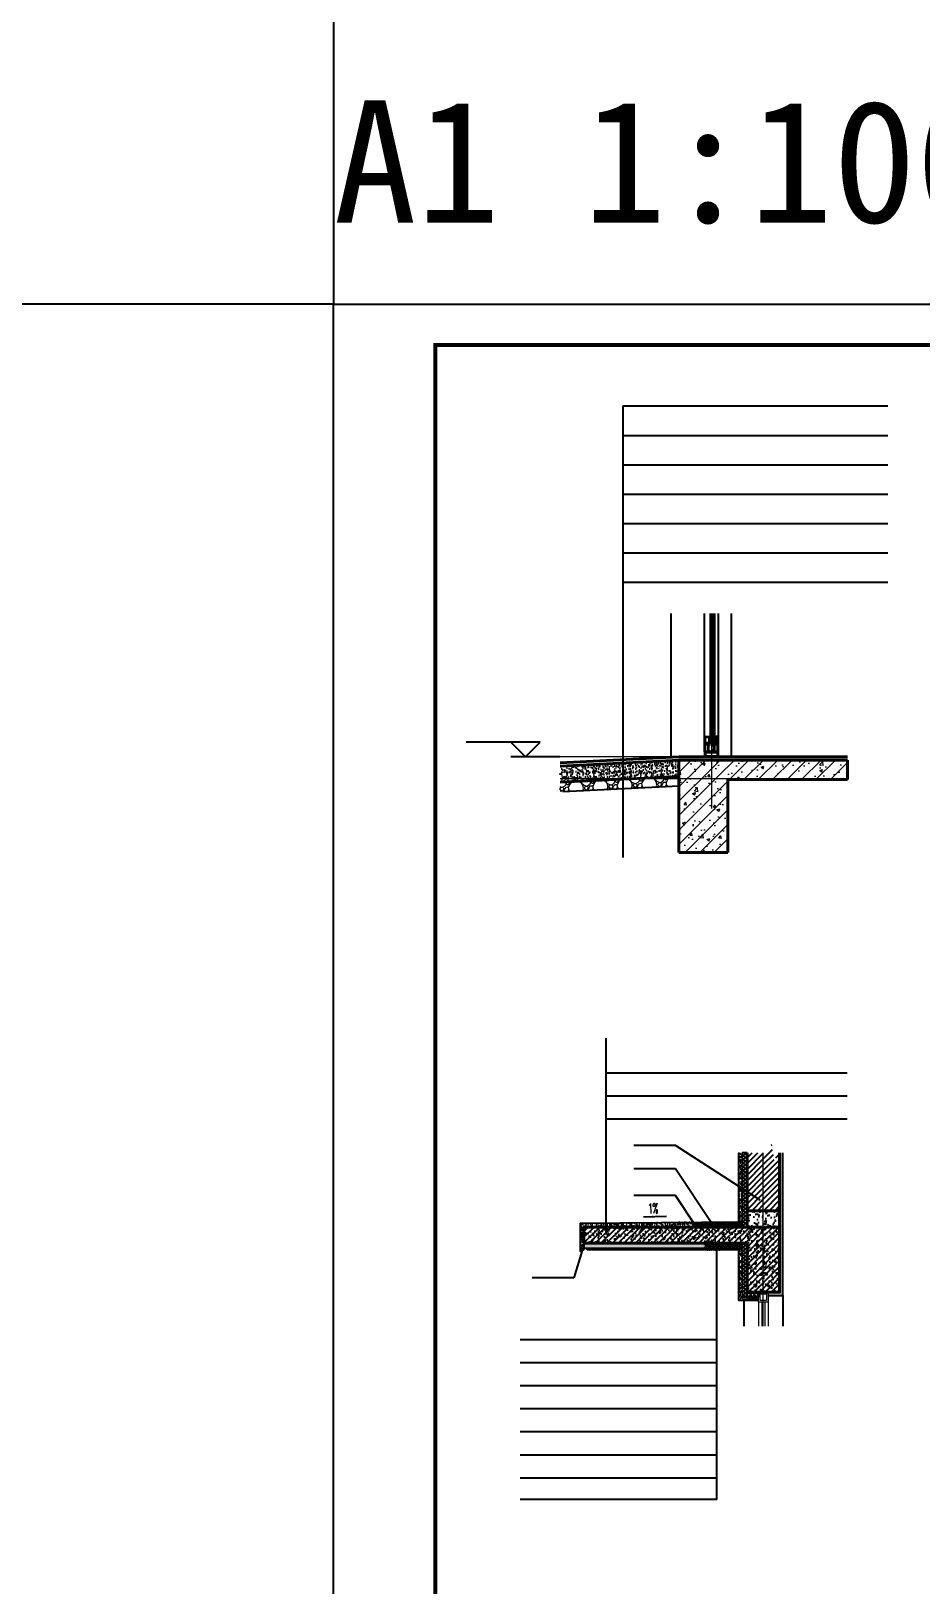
# Model space of a CAD drawing. Extents: x 27938 to 983267, y -209821 to 1628073.
# Drawn here: x 665661 to 671115, y 928779 to 938306 of the extents above; entities that cross this region are included whole.
import ezdxf

# ---------------------------------------------------------------- set-up
doc = ezdxf.new("R2010")
doc.units = 0
doc.header["$LTSCALE"] = 1000
doc.header["$MEASUREMENT"] = 0
doc.linetypes.add('DOTE', pattern=[2.42, 2, -0.2, 0.02, -0.2])
for name, color, linetype in [('3-保温', 17, 'Continuous'), ('3-面层', 5, 'Continuous'), ('5-平立面看线1', 45, 'Continuous'), ('DIM_ELEV', 3, 'Continuous'), ('DIM_LEAD', 3, 'Continuous'), ('DIM_SYMB', 3, 'Continuous'), ('PUB_HACTH', 252, 'Continuous'), ('PUB_TEXT', 4, 'Continuous'), ('图框', 140, 'Continuous')]:
    doc.layers.add(name, color=color, linetype=linetype)
for name, color, linetype, lineweight in [('DOTE', 19, 'DOTE', 9), ('PUB_HATCH', 8, 'Continuous', 9), ('WALL', 9, 'Continuous', 40), ('WINDOW', 144, 'Continuous', 15)]:
    doc.layers.add(name, color=color, linetype=linetype, lineweight=lineweight)
doc.layers.add('yichutu', color=7, linetype='Continuous', true_color=0xffffff, plot=False)
doc.styles.add('_TCH_DIM', font='SIMPLEX.shx', dxfattribs={"width": 0.7, "bigfont": 'GBCBIG.shx'})
doc.styles.add('_TCH_LABEL', font='')
doc.styles.get('_TCH_LABEL').set_extended_font_data('SimHei')
pattern_1 = [(45, (-1703635.04, 1142494.77), (-44.1941738, 44.1941738), []), (50, (-1703635.04, 1142494.77), (179.315046, -15.688034), [18.75, -206.25]), (355, (-1703635.04, 1142494.77), (-34.687833, 188.048033), [15, -165]), (100.4514, (-1703620.1, 1142493.47), (144.627345, 172.359886), [15.935047, -175.285528]), (46.1842, (-1703635.04, 1142544.77), (266.810262, -41.379754), [28.125, -309.375]), (96.6356, (-1703612.8, 1142541.32), (233.665676, 243.529468), [23.902572, -262.92825]), (351.1842, (-1703635.04, 1142544.77), (233.665486, 243.52965), [22.5, -247.5]), (21, (-1703610.04, 1142532.27), (149.226763, -100.654723), [18.75, -206.25]), (326, (-1703610.04, 1142532.27), (60.828833, 181.287511), [15, -165]), (71.4514, (-1703597.6, 1142523.88), (210.055657, 80.632624), [15.935047, -175.285528]), (37.5, (-1703635.04, 1142494.77), (3.0399638, 83.2234635), [0, -163, 0, -167.5, 0, -165.625]), (7.5, (-1703635.04, 1142494.77), (65.7673844, 98.602928), [0, -95.5, 0, -159.25, 0, -63.125]), (327.5, (-1703690.79, 1142494.77), (133.455609, -5.638718), [0, -62.5, 0, -195, 0, -258.75]), (317.5, (-1703715.79, 1142494.77), (145.7965423, 25.0262456), [0, -81.25, 0, -129.5, 0, -183.75])]
pattern_2 = [(45, (-1396667.275, 1254048.917), (-17.67766953, 17.67766953), []), (50, (-1396667.275, 1254048.92), (71.7260183, -6.2752135), [7.5, -82.5]), (355, (-1396667.275, 1254048.92), (-13.8751334, 75.2192134), [6, -66]), (100.4514, (-1396661.3, 1254048.394), (57.8509382, 68.9439542), [6.374019, -70.1142112]), (46.1842, (-1396667.275, 1254068.92), (106.724105, -16.5519014), [11.25, -123.75]), (96.6356, (-1396658.38, 1254067.54), (93.4662706, 97.411787), [9.561029, -105.1713]), (351.1842, (-1396667.27, 1254068.92), (93.4661945, 97.41186), [9, -99]), (21, (-1396657.275, 1254063.92), (59.6907052, -40.261889), [7.5, -82.5]), (326, (-1396657.275, 1254063.92), (24.3315332, 72.5150045), [6, -66]), (71.4514, (-1396652.3, 1254060.56), (84.0222629, 32.2530497), [6.374019, -70.1142112]), (37.5, (-1396667.275, 1254048.917), (1.21598553, 33.28938538), [0, -65.2, 0, -67, 0, -66.25]), (7.5, (-1396667.275, 1254048.917), (26.30695374, 39.4411712), [0, -38.2, 0, -63.7, 0, -25.25]), (327.5, (-1396689.575, 1254048.917), (53.38224362, -2.25548717), [0, -25, 0, -78, 0, -103.5]), (317.5, (-1396699.575, 1254048.917), (58.3186169, 10.0104982), [0, -32.5, 0, -51.8, 0, -73.5])]
pattern_3 = [(50, (-1396667.275, 1254048.92), (71.7260183, -6.2752135), [7.5, -82.5]), (355, (-1396667.275, 1254048.92), (-13.8751334, 75.2192134), [6, -66]), (100.4514, (-1396661.3, 1254048.394), (57.8509382, 68.9439542), [6.374019, -70.1142112]), (46.1842, (-1396667.275, 1254068.92), (106.724105, -16.5519014), [11.25, -123.75]), (96.6356, (-1396658.38, 1254067.54), (93.4662706, 97.411787), [9.561029, -105.1713]), (351.1842, (-1396667.27, 1254068.92), (93.4661945, 97.41186), [9, -99]), (21, (-1396657.275, 1254063.92), (59.6907052, -40.261889), [7.5, -82.5]), (326, (-1396657.275, 1254063.92), (24.3315332, 72.5150045), [6, -66]), (71.4514, (-1396652.3, 1254060.56), (84.0222629, 32.2530497), [6.374019, -70.1142112]), (37.5, (-1396667.275, 1254048.917), (1.21598553, 33.28938538), [0, -65.2, 0, -67, 0, -66.25]), (7.5, (-1396667.275, 1254048.917), (26.30695374, 39.4411712), [0, -38.2, 0, -63.7, 0, -25.25]), (327.5, (-1396689.575, 1254048.917), (53.38224362, -2.25548717), [0, -25, 0, -78, 0, -103.5]), (317.5, (-1396699.575, 1254048.917), (58.3186169, 10.0104982), [0, -32.5, 0, -51.8, 0, -73.5])]
pattern_4 = [(45, (-1396667.275, 1254066.869), (-17.6776766, 17.6776766), [])]
pattern_5 = [(45, (-1396667.275, 1254048.917), (-11.22532015, 11.22532015), []), (135, (-1396667.275, 1254048.917), (-11.22532015, -11.22532015), [])]
pattern_6 = [(0, (-1396667.275, 1254048.9174), (11.90625, 6.874075), [7.9375, -15.875]), (120, (-1396667.275, 1254048.9174), (-11.906248578, 6.874077464), [7.9375, -15.875]), (60, (-1396667.275, 1254048.9174), (1.422e-06, 13.748152464), [-15.875, 7.9375])]
pattern_7 = [(37.5, (-1396667.275, 1254048.917), (-0.62993358, 19.26823769), [0, -15.2, 0, -17, 0, -16.25]), (7.5, (-1396667.275, 1254048.917), (17.69776705, 28.22146065), [0, -8.2, 0, -13.7, 0, -5.25]), (327.5, (-1396679.575, 1254048.917), (31.14141862, 0.05659054), [0, -5, 0, -18, 0, -23.5]), (317.5, (-1396679.575, 1254048.917), (30.06126605, 8.77675565), [0, -2.5, 0, -11.8, 0, -13.5])]

# ---------------------------------------------------------------- blocks, each defined once
blk = doc.blocks.new('yct-841-594-84100-59399.9999999999-100-1000.0')
at = {"layer": 'yichutu', "color": 7, "true_color": 0xffffff}
blk.add_lwpolyline([(0, 0), (0, 59400), (84100, 59400), (84100, 0)], close=True, dxfattribs=at)
at = {"layer": 'yichutu', "color": 7, "true_color": 0xffffff, "style": '_TCH_LABEL'}
blk.add_text('A1 1:100', height=3000, dxfattribs=at).set_placement((0, 61400))
blk = doc.blocks.new('A$C2C013DB2')
at = {"layer": '图框'}
blk.add_lwpolyline([(0, 0), (21025, 0), (21025, -14850), (0, -14850)], close=True, dxfattribs=at)
blk.add_lwpolyline([(0, 0), (21025, 0), (21025, -14850), (0, -14850)], close=True, dxfattribs=at)
at = {"layer": '图框', "const_width": 25}
blk.add_lwpolyline([(20775, -14600), (20775, -250), (625, -250), (625, -14600)], close=True, dxfattribs=at)

msp = doc.modelspace()

# ---------------------------------------------------------------- hatches: boundary and pattern name
at = {"layer": '3-保温'}
h = msp.add_hatch(dxfattribs=at)
h.set_pattern_fill('ANSI37', color=256, scale=10)
h.set_pattern_definition(pattern_5)
h.paths.add_polyline_path([(670048.9, 931428.8), (670018.9, 931428.8), (670018.9, 930973.6), (670048.9, 930973.6)])
h = msp.add_hatch(dxfattribs=at)
h.set_pattern_fill('ANSI37', color=256, scale=10)
h.set_pattern_definition(pattern_5)
h.paths.add_polyline_path([(670048.9, 930873.6), (670018.9, 930873.6), (670018.9, 930543.6), (670118.9, 930543.6), (670118.9, 930573.6), (670048.9, 930573.6), (670048.9, 930573.6)])
at = {"layer": 'DIM_SYMB'}
msp.add_hatch(color=256, dxfattribs=at).paths.add_polyline_path([(669415.1, 931033), (669475.1, 931035.6), (669474.7, 931043.6)])
at = {"layer": 'PUB_HACTH', "ltscale": 0.8}
h = msp.add_hatch(dxfattribs=at)
h.set_pattern_fill('AR-CONC', color=256, scale=25, angle=2.86068)
h.set_pattern_definition([(52.8606782, (-1480065.465, 1158950.115), (45.6882796, -1.7067098), [4.7625, -52.3875]), (357.8606782, (-1480065.465, 1158950.115), (-11.1835175, 47.2649187), [3.81, -41.91]), (103.3116782, (-1480061.657, 1158949.973), (34.5049375, 45.558), [4.0475, -44.5225]), (49.0448782, (-1480066.1, 1158962.8), (68.2098655, -7.115264), [7.14375, -78.58125]), (99.4962782, (-1480060.414, 1158962.206), (56.1899994, 64.74137), [6.07125, -66.78375]), (354.0446782, (-1480066.1, 1158962.8), (56.1900976, 64.7412652), [5.715, -62.865]), (23.8606782, (-1480059.598, 1158959.945), (39.1324404, -23.6428395), [4.7625, -52.3875]), (328.8606782, (-1480059.6, 1158959.945), (13.1331625, 46.7607062), [3.81, -41.91]), (74.3120782, (-1480056.337, 1158957.975), (52.2654936, 23.1179638), [4.0475, -44.5225]), (40.36067825, (-1480065.465, 1158950.115), (-0.28379433, 21.15095364), [0, -41.402, 0, -42.545, 0, -42.06875]), (10.3606782, (-1480065.465, 1158950.115), (15.43415785, 25.84763433), [0, -24.257, 0, -40.4495, 0, -16.03375]), (330.36067825, (-1480079.607, 1158949.408), (33.92688386, 0.26134608), [0, -15.875, 0, -49.53, 0, -65.7225]), (320.3606782, (-1480085.95, 1158949.09), (36.6689041, 8.19689118), [0, -20.6375, 0, -32.893, 0, -46.6725])])
h.paths.add_polyline_path([(668903, 933800.1), (668903, 933700), (669637.2, 933736.7), (669632.2, 933836.6)])
h = msp.add_hatch(dxfattribs=at)
h.set_pattern_fill('普通砖', color=256, scale=10)
h.set_pattern_definition(pattern_4)
h.paths.add_polyline_path([(670248.9, 931428.8), (670237.1, 931428.8), (670218.4, 931376.3), (670199.9, 931481.3), (670180.8, 931428.8), (670148.9, 931428.8), (670148.9, 931073.6), (670248.9, 931073.6)])
h = msp.add_hatch(dxfattribs=at)
h.set_pattern_fill('粉刷', color=256, scale=5)
h.set_pattern_definition(pattern_7)
h.paths.add_polyline_path([(670018.9, 931428.8), (669998.9, 931428.8), (669998.9, 931006.1), (670018.9, 931006.3)])
h = msp.add_hatch(dxfattribs=at)
h.set_pattern_fill('普通砖', color=256, scale=10)
h.set_pattern_definition(pattern_4)
h.paths.add_polyline_path([(670148.9, 931428.8), (670048.9, 931428.8), (670048.9, 931073.6), (670148.9, 931073.6)])
h = msp.add_hatch(dxfattribs=at)
h.set_pattern_fill('粉刷', color=256, scale=5)
h.set_pattern_definition(pattern_7)
h.paths.add_polyline_path([(670268.9, 931428.8), (670248.9, 931428.8), (670248.9, 930873.6), (670248.9, 930573.6), (670178.9, 930573.6), (670178.9, 930553.6), (670268.9, 930553.6)])
h = msp.add_hatch(dxfattribs=at)
h.set_pattern_fill('粉刷', color=256, scale=5)
h.set_pattern_definition(pattern_7)
h.paths.add_polyline_path([(669727.7, 931003.4), (669028.9, 930996.4), (669028.9, 930823.6), (669048.9, 930833.6), (669048.9, 930843.6), (669068.9, 930843.6), (669790.8, 930833.6), (669790.8, 930843.6), (669048.9, 930843.6), (669048.9, 930873.6), (669048.9, 930973.6), (669727.7, 930973.6)])
h = msp.add_hatch(color=256, dxfattribs=at)
h.dxf.hatch_style = 1
h.paths.add_polyline_path([(669747.7, 931003.6), (669727.7, 931003.4), (669727.7, 930973.6), (669747.7, 930973.6)])
h = msp.add_hatch(dxfattribs=at)
h.set_pattern_fill('HONEY', color=256, scale=5)
h.set_pattern_definition(pattern_6)
h.paths.add_polyline_path([(669790.8, 931004), (669747.7, 931003.6), (669747.7, 930973.6), (669790.8, 930973.6)])
h = msp.add_hatch(dxfattribs=at)
h.set_pattern_fill('HONEY', color=256, scale=5)
h.set_pattern_definition(pattern_6)
h.paths.add_polyline_path([(670018.9, 931006.3), (669790.8, 931004), (669790.8, 930973.6), (670018.9, 930973.6)])
h = msp.add_hatch(dxfattribs=at)
h.set_pattern_fill('混凝土', color=256, scale=10)
h.set_pattern_definition(pattern_3)
h.paths.add_polyline_path([(670148.9, 931073.6), (670048.9, 931073.6), (670048.9, 930973.6), (670148.9, 930973.6)])
h = msp.add_hatch(dxfattribs=at)
h.set_pattern_fill('混凝土', color=256, scale=10)
h.set_pattern_definition(pattern_3)
h.paths.add_polyline_path([(670248.9, 931073.6), (670148.9, 931073.6), (670148.9, 930973.6), (670248.9, 930973.6)])
h = msp.add_hatch(dxfattribs=at)
h.set_pattern_fill('钢筋混凝土', color=256, scale=10)
h.set_pattern_definition(pattern_2)
h.paths.add_polyline_path([(670148.9, 930973.6), (670048.9, 930973.6), (669048.9, 930973.6), (669048.9, 930873.6), (670048.9, 930873.6), (670048.9, 930573.6), (670148.9, 930573.6)])
h = msp.add_hatch(dxfattribs=at)
h.set_pattern_fill('钢筋混凝土', color=256, scale=10)
h.set_pattern_definition(pattern_2)
h.paths.add_polyline_path([(670248.9, 930873.6), (670248.9, 930973.6), (670148.9, 930973.6), (670148.9, 930573.6), (670178.9, 930573.6), (670248.9, 930573.6)])
h = msp.add_hatch(dxfattribs=at)
h.set_pattern_fill('HONEY', color=256, scale=5)
h.set_pattern_definition(pattern_6)
h.paths.add_polyline_path([(669790.8, 930873.6), (669048.9, 930873.6), (669048.9, 930843.6), (669790.8, 930843.6)])
h = msp.add_hatch(dxfattribs=at)
h.set_pattern_fill('HONEY', color=256, scale=5)
h.set_pattern_definition(pattern_6)
h.paths.add_polyline_path([(670018.9, 930873.6), (669790.8, 930873.6), (669790.8, 930843.6), (670018.9, 930843.6)])
h = msp.add_hatch(dxfattribs=at)
h.set_pattern_fill('粉刷', color=256, scale=5)
h.set_pattern_definition(pattern_7)
h.paths.add_polyline_path([(670018.9, 930843.6), (669790.8, 930843.6), (669790.8, 930833.6), (669998.9, 930833.6), (669998.9, 930523.6), (670118.9, 930523.6), (670118.9, 930543.6), (670018.9, 930543.6)])
at = {"layer": 'PUB_HATCH'}
h = msp.add_hatch(dxfattribs=at)
h.set_pattern_fill('钢筋混凝土', color=256, scale=25, style=0)
h.set_pattern_definition(pattern_1)
h.paths.add_polyline_path([(670663.9, 933716.7), (670663.9, 933836.7), (669631.4, 933836.7), (669931.4, 933716.7)])
h = msp.add_hatch(dxfattribs=at)
h.set_pattern_fill('钢筋混凝土', color=256, scale=25, style=0)
h.set_pattern_definition(pattern_1)
h.paths.add_polyline_path([(669931.4, 933716.7), (669631.4, 933836.7), (669631.4, 933269.7), (669931.4, 933269.7)])
at = {"layer": 'PUB_HATCH', "linetype": 'ByBlock'}
h = msp.add_hatch(dxfattribs=at)
h.set_pattern_fill('卵石砌体', color=256, scale=20, angle=2.86068, style=0)
h.set_pattern_definition([(2.860678, (-1479960.6, 1158955.36), (-7.486127, 149.813077), [7.5, -22.5, 7.5, -112.5]), (2.860678, (-1479923.89, 1158972.21), (-7.486127, 149.813077), [7.5, -142.5]), (2.860678, (-1479999.55, 1158983.45), (-7.486127, 149.813077), [15, -135]), (2.860678, (-1480037.37, 1158989.07), (-7.486127, 149.813077), [22.5, -127.5]), (2.860678, (-1479962.84, 1159000.3), (-7.486127, 149.813077), [15, -15, 22.5, -97.5]), (2.860678, (-1479971.45, 1159022.4), (-7.486127, 149.813077), [22.5, -127.5]), (2.860678, (-1480009.28, 1159028.02), (-7.486127, 149.813077), [22.5, -52.5, 22.5, -52.5]), (2.860678, (-1480040.37, 1159048.99), (-7.486127, 149.813077), [22.5, -7.5, 7.5, -112.5]), (2.860678, (-1479943.74, 1159068.84), (-7.486127, 149.813077), [7.5, -142.5]), (2.860678, (-1479974.45, 1159082.32), (-7.486127, 149.813077), [15, -135]), (92.860678, (-1480072.2, 1159084.95), (-149.813077, -7.486127), [15, -135]), (92.860678, (-1480051.98, 1158980.83), (-149.813077, -7.486127), [7.5, -15, 22.5, -105]), (92.860678, (-1480015.28, 1158997.68), (-149.813077, -7.486127), [30, -7.5, 7.5, -105]), (92.860678, (-1479994.68, 1159036.26), (-149.813077, -7.486127), [22.5, -127.5]), (92.860678, (-1479983.82, 1158969.21), (-149.813077, -7.486127), [15, -135]), (92.860678, (-1479982.31, 1159089.44), (-149.813077, -7.486127), [15, -135]), (92.860678, (-1479970.33, 1158999.92), (-149.813077, -7.486127), [15, -75, 7.5, -52.5]), (92.860678, (-1479951.6, 1159075.95), (-149.813077, -7.486127), [7.5, -7.5, 7.5, -127.5]), (92.860678, (-1479940.74, 1159008.91), (-149.813077, -7.486127), [15, -22.5, 15, -97.5]), (92.860678, (-1479931.38, 1158971.83), (-149.813077, -7.486127), [15, -135]), (47.860678, (-1480058.72, 1158965.47), (-7.486127, 149.8130763), [21.21315, -42.426404, 31.8198, -116.672678]), (47.860678, (-1480066.21, 1158965.1), (-7.486127, 149.8130763), [21.213203, -190.91883]), (47.860678, (-1479984.56, 1158984.2), (-7.486127, 149.8130763), [21.213203, -190.91883]), (47.860678, (-1480003.29, 1159058.35), (-7.486127, 149.8130763), [21.213203, -190.91883]), (47.860678, (-1479932.13, 1158986.82), (-7.486127, 149.8130763), [21.213203, -190.91883]), (47.860678, (-1480060.22, 1158995.43), (-7.486127, 149.8130763), [10.606602, -201.52542]), (47.860678, (-1480047.48, 1159041.13), (-7.486127, 149.8130763), [10.606602, -201.52542]), (47.860678, (-1480029.88, 1158989.44), (-7.486127, 149.8130763), [10.606602, -201.52542]), (47.860678, (-1480017.52, 1159042.62), (-7.486127, 149.8130763), [10.606602, -201.52542]), (47.860678, (-1479971.08, 1159014.91), (-7.486127, 149.8130763), [10.606602, -201.52542]), (47.860678, (-1479975.2, 1159097.3), (-7.486127, 149.8130763), [10.606602, -201.52542]), (47.860678, (-1479959.47, 1159083.07), (-7.486127, 149.8130763), [10.606602, -201.52542]), (47.860678, (-1479947.86, 1159001.05), (-7.486127, 149.8130763), [10.606602, -201.52542]), (47.860678, (-1479938.5, 1158963.97), (-7.486127, 149.8130763), [10.606602, -201.52542]), (47.860678, (-1479941.49, 1159023.89), (-7.486127, 149.8130763), [10.606602, -201.52542]), (47.860678, (-1479945.24, 1159098.8), (-7.486127, 149.8130763), [10.606602, -201.52542]), (47.860678, (-1479936.25, 1159069.21), (-7.486127, 149.8130763), [10.606602, -201.52542]), (137.860678, (-1479966.96, 1159082.7), (-149.8130763, -7.486127), [10.606602, -201.52542]), (137.860678, (-1479952.73, 1159098.43), (-149.8130763, -7.486127), [10.606602, -201.52542]), (137.860678, (-1479943.74, 1159068.84), (-149.8130763, -7.486127), [10.606602, -201.52542]), (137.860678, (-1479922.76, 1159099.92), (-149.8130763, -7.486127), [10.606602, -201.52542]), (137.860678, (-1479995.05, 1159043.75), (-149.8130763, -7.486127), [10.606602, -201.52542]), (137.860678, (-1480009.28, 1159028.02), (-149.8130763, -7.486127), [10.606602, -201.52542]), (137.860678, (-1480052.35, 1158988.32), (-149.8130763, -7.486127), [10.606602, -201.52542]), (137.860678, (-1480037.37, 1158989.07), (-149.8130763, -7.486127), [10.606602, -201.52542]), (137.860678, (-1480025.01, 1159042.25), (-149.8130763, -7.486127), [10.606602, -201.52542]), (137.860678, (-1480053.85, 1159018.28), (-149.8130763, -7.486127), [10.606602, -201.52542]), (137.860678, (-1479962.84, 1159000.3), (-149.8130763, -7.486127), [10.606602, -201.52542]), (137.860678, (-1479941.12, 1159016.4), (-149.8130763, -7.486127), [10.606602, -201.52542]), (137.860678, (-1479932.13, 1158986.82), (-149.8130763, -7.486127), [10.606602, -201.52542]), (137.860678, (-1479932.88, 1159001.8), (-149.8130763, -7.486127), [10.606602, -201.52542]), (137.860678, (-1479923.89, 1158972.21), (-149.8130763, -7.486127), [10.606602, -201.52542]), (137.860678, (-1480048.23, 1159056.11), (-149.8130763, -7.486127), [21.213203, -190.91883]), (137.860678, (-1479971.08, 1159014.91), (-149.8130763, -7.486127), [21.213203, -190.91883]), (137.860678, (-1479975.95, 1158962.1), (-149.8130763, -7.486127), [53.033008, -159.099024]), (29.4257294, (-1480069.21, 1159025.02), (149.8130758, 7.4861281), [16.77, -318.64018]), (29.4257294, (-1480044.49, 1158981.2), (149.8130758, 7.4861281), [16.77, -318.64018]), (29.4257294, (-1480017.896, 1159050.114), (149.8130758, 7.4861281), [16.77, -318.64018]), (29.4257294, (-1479953.105, 1158955.73), (149.8130758, 7.4861281), [16.77, -318.64018]), (29.4257294, (-1479977.45, 1158992.06), (149.8130758, 7.4861281), [16.77, -318.64018]), (29.4257294, (-1479963.964, 1159022.77), (149.8130758, 7.4861281), [16.77, -318.64018]), (29.4257294, (-1479989.056, 1159074.08), (149.8130758, 7.4861281), [16.77, -318.64018]), (29.4257294, (-1479936.25, 1159069.21), (149.8130758, 7.4861281), [16.77, -318.64018]), (66.295627, (-1480054.226, 1159025.77), (-7.4861268, 149.8130764), [16.77, -318.64018]), (66.295627, (-1480054.6, 1159033.26), (-7.4861268, 149.8130764), [16.77, -318.64018]), (66.295627, (-1479995.8, 1159058.73), (-7.4861268, 149.8130764), [33.54, -301.87018]), (66.295627, (-1479942.99, 1159053.86), (-7.4861268, 149.8130764), [16.77, -318.64018]), (66.295627, (-1479949.36, 1159031.01), (-7.4861268, 149.8130764), [16.77, -318.64018]), (66.295627, (-1480022.767, 1158997.305), (-7.4861268, 149.8130764), [16.77, -318.64018]), (66.295627, (-1479951.98, 1159083.445), (-7.4861268, 149.8130764), [16.77, -318.64018]), (66.295627, (-1479929.13, 1159077.08), (-7.4861268, 149.8130764), [16.77, -318.64018]), (119.4257294, (-1480063.96, 1159070.34), (-7.4861281, 149.8130758), [16.77, -318.64018]), (119.4257294, (-1479975.58, 1158954.607), (-7.4861281, 149.8130758), [16.77, -318.64018]), (119.4257294, (-1480047.86, 1159048.616), (-7.4861281, 149.8130758), [16.77, -318.64018]), (119.4257294, (-1479934.75, 1159039.25), (-7.4861281, 149.8130758), [16.77, -318.64018]), (119.4257294, (-1479986.81, 1159029.14), (-7.4861281, 149.8130758), [16.77, -318.64018]), (119.4257294, (-1479943.364, 1159061.35), (-7.4861281, 149.8130758), [16.77, -318.64018]), (119.4257294, (-1480016.77, 1159027.64), (-7.4861281, 149.8130758), [16.77, -318.64018]), (119.4257294, (-1480045.24, 1158996.18), (-7.4861281, 149.8130758), [16.77, -318.64018]), (156.295627, (-1480056.1, 1159063.223), (-149.8130764, -7.4861268), [16.77, -318.64018]), (156.295627, (-1479999.546, 1158983.446), (-149.8130764, -7.4861268), [16.77, -318.64018]), (156.295627, (-1480032.88, 1159049.365), (-149.8130764, -7.4861268), [16.77, -318.64018]), (156.295627, (-1479939.995, 1158993.93), (-149.8130764, -7.4861268), [16.77, -318.64018]), (156.295627, (-1479960.595, 1158955.355), (-149.8130764, -7.4861268), [16.77, -318.64018]), (156.295627, (-1479951.6, 1159075.954), (-149.8130764, -7.4861268), [16.77, -318.64018]), (156.295627, (-1479971.455, 1159022.4), (-149.8130764, -7.4861268), [16.77, -318.64018]), (156.295627, (-1480056.1, 1159063.223), (-149.8130764, -7.4861268), [16.77, -318.64018]), (156.295627, (-1479919.395, 1159032.51), (-149.8130764, -7.4861268), [16.77, -318.64018]), (246.295627, (-1480058.72, 1158965.47), (7.4861268, -149.8130764), [16.77, -318.64018])])
h.paths.add_polyline_path([(668903, 933646.9), (668919.8, 933640.8), (669640.2, 933676.8), (669637.2, 933736.7), (668903, 933700)])

# ---------------------------------------------------------------- linework, layer by layer
for p, q in [((669788.9, 933886.7), (669788.9, 934735.2)), ((669873.9, 933981.7), (669873.9, 934735.2)), ((669788.9, 933931.7), (669788.9, 933981.7)), ((669788.9, 933981.7), (669819, 933981.7)), ((669788.9, 933886.7), (669788.9, 933936.7)), ((669788.9, 933936.7), (669793.9, 933936.7)), ((669793.9, 933936.7), (669788.9, 933936.7)), ((669793.9, 933941.7), (669793.9, 933976.7)), ((669793.9, 933976.7), (669814, 933976.7)), ((669814, 933941.7), (669793.9, 933941.7)), ((669793.9, 933936.7), (669798.9, 933936.7)), ((669868, 933936.7), (669793.9, 933936.7)), ((669798.9, 933941.7), (669814, 933941.7)), ((669814, 933976.7), (669814, 933941.7)), ((669819, 933981.7), (669819, 933941.7)), ((669819, 933941.7), (669857.8, 933941.7)), ((669857.8, 933941.7), (669819, 933941.7)), ((669819, 933936.7), (669819, 933934.7)), ((669825.4, 933941.7), (669851.4, 933956.9)), ((669825.4, 933956.9), (669851.4, 933941.7)), ((669825.4, 933956.9), (669825.4, 933941.7)), ((669825.4, 933956.9), (669851.4, 933956.9)), ((669838, 933936.7), (669868.9, 933936.7)), ((669838, 933934.7), (669838, 933936.7)), ((669851.4, 933956.9), (669851.4, 933941.7)), ((669857.8, 933941.7), (669857.8, 933981.7)), ((669862.9, 933981.7), (669857.8, 933981.7)), ((669862.9, 933981.7), (669862.9, 933936.7)), ((669873.9, 933981.7), (669863.9, 933981.7)), ((669863.9, 933976.7), (669863.9, 933981.7)), ((669868.9, 933976.7), (669863.9, 933976.7)), ((669868.9, 933936.7), (669868.9, 933976.7)), ((669873.9, 933931.7), (669873.9, 933981.7)), ((669873.9, 933886.7), (669873.9, 933936.7)), ((669788.9, 933921), (669788.9, 933902.1)), ((669873.9, 933886.7), (669788.9, 933886.7)), ((669873.9, 933886.7), (669788.9, 933886.7)), ((669788.9, 933886.7), (669788.9, 933856.7)), ((669788.9, 933856.7), (669873.9, 933856.7)), ((669793.9, 933891.7), (669793.9, 933931.7)), ((669793.9, 933931.7), (669808.9, 933931.7)), ((669808.9, 933931.7), (669793.9, 933931.7)), ((669808.9, 933931.7), (669793.9, 933931.7)), ((669793.9, 933891.7), (669808.9, 933891.7)), ((669868.9, 933881.7), (669793.9, 933881.7)), ((669793.9, 933881.7), (669793.9, 933861.7)), ((669793.9, 933861.7), (669868.9, 933861.7)), ((669808.9, 933931.7), (669808.9, 933891.7)), ((669813.9, 933934.7), (669813.9, 933928.7)), ((669813.9, 933934.7), (669819, 933934.7)), ((669813.9, 933928.7), (669819, 933928.7)), ((669813.9, 933926.7), (669819, 933926.7)), ((669813.9, 933926.7), (669813.9, 933896.7)), ((669819, 933896.7), (669813.9, 933896.7)), ((669819, 933894.7), (669813.9, 933894.7)), ((669813.9, 933894.7), (669813.9, 933888.7)), ((669819, 933888.7), (669813.9, 933888.7)), ((669819, 933928.7), (669819, 933926.7)), ((669819, 933896.7), (669819, 933894.7)), ((669819, 933888.7), (669819, 933886.7)), ((669838, 933934.7), (669843.9, 933934.7)), ((669838, 933926.7), (669838, 933928.7)), ((669838, 933928.7), (669843.9, 933928.7)), ((669838, 933926.7), (669843.9, 933926.7)), ((669843.9, 933896.7), (669838, 933896.7)), ((669838, 933894.7), (669838, 933896.7)), ((669843.9, 933894.7), (669838, 933894.7)), ((669843.9, 933888.7), (669838, 933888.7)), ((669838, 933886.7), (669838, 933888.7)), ((669843.9, 933934.7), (669843.9, 933928.7)), ((669843.9, 933934.7), (669843.9, 933928.7)), ((669843.9, 933926.7), (669843.9, 933896.7)), ((669843.9, 933926.7), (669843.9, 933896.7)), ((669843.9, 933894.7), (669843.9, 933888.7)), ((669843.9, 933894.7), (669843.9, 933888.7)), ((669848.9, 933931.7), (669848.9, 933891.7)), ((669848.9, 933931.7), (669848.9, 933891.7)), ((669848.9, 933931.7), (669868.9, 933931.7)), ((669868.9, 933931.7), (669848.9, 933931.7)), ((669848.9, 933891.7), (669868.9, 933891.7)), ((669868.9, 933891.7), (669868.9, 933931.7)), ((669868.9, 933861.7), (669868.9, 933881.7)), ((669873.9, 933856.7), (669873.9, 933886.7))]:
    msp.add_line(p, q)
at = {"color": 4}
for p, q in [((669825.4, 933956.9), (669825.4, 934735.2)), ((669833.4, 933956.9), (669833.4, 934735.2)), ((669843.4, 933956.9), (669843.4, 934735.2)), ((669851.4, 933956.9), (669851.4, 934735.2))]:
    msp.add_line(p, q, dxfattribs=at)
for centre, start, end in [((669820.1, 933987.2), 258.69778, 339.24089), ((669820.1, 933975.5), 258.69778, 339.24089), ((669856.7, 933987.2), 200.75911, 281.30222), ((669856.7, 933975.5), 200.75911, 281.30222)]:
    msp.add_arc(centre, 5.68, start, end)
at = {"layer": '3-面层', "ltscale": 0.8}
for p, q in [((669998.9, 931006.1), (669998.9, 931428.8)), ((670048.9, 931428.8), (670018.9, 931428.8)), ((670018.9, 931428.8), (670018.9, 930973.6)), ((670048.9, 930973.6), (670048.9, 931428.8)), ((669727.7, 931003.6), (669727.7, 930973.6)), ((669747.7, 931003.6), (669747.7, 930973.6)), ((669048.9, 930973.6), (669048.9, 930843.6)), ((669048.9, 930873.6), (669048.9, 930973.6)), ((669048.9, 930973.6), (670048.9, 930973.6)), ((669048.9, 930873.6), (669048.9, 930843.6)), ((670048.9, 930873.6), (669048.9, 930873.6)), ((669048.9, 930843.6), (670018.9, 930843.6)), ((670018.9, 930873.6), (670018.9, 930543.6)), ((670048.9, 930573.6), (670048.9, 930873.6)), ((670018.9, 930543.6), (670118.9, 930543.6)), ((670118.9, 930573.6), (670048.9, 930573.6)), ((670118.9, 930543.6), (670118.9, 930573.6))]:
    msp.add_line(p, q, dxfattribs=at)
at = {"layer": '3-面层'}
for points in [[(669581.4, 934735.2), (669581.4, 933856.7)], [(669951.4, 934735.2), (669951.4, 933856.7)]]:
    msp.add_lwpolyline(points, dxfattribs=at)
at = {"layer": '3-面层', "ltscale": 0.8}
for points in [[(670178.9, 930553.6), (670268.9, 930553.6), (670268.9, 931428.8)], [(669048.9, 930833.6), (669028.9, 930823.6), (669028.9, 930996.4), (670018.9, 931006.3)], [(669048.9, 930833.6), (669048.9, 930843.6), (669068.9, 930843.6), (669068.9, 930833.6)], [(670118.9, 930523.6), (669998.9, 930523.6), (669998.9, 930833.6), (669068.9, 930833.6)]]:
    msp.add_lwpolyline(points, dxfattribs=at)
at = {"layer": '5-平立面看线1', "ltscale": 0.8}
for points in [[(670028.9, 930523.6), (670028.9, 930365.4)], [(670268.9, 930553.6), (670268.9, 930365.4)]]:
    msp.add_lwpolyline(points, dxfattribs=at)
at = {"layer": 'DIM_ELEV'}
for p, q in [((668781.9, 933946.7), (668327.5, 933946.7)), ((668691.9, 933856.7), (668601.9, 933946.7)), ((668691.9, 933856.7), (668781.9, 933946.7)), ((668901.9, 933856.7), (668601.9, 933856.7))]:
    msp.add_line(p, q, dxfattribs=at)
at = {"layer": 'DIM_LEAD'}
for p, q in [((669288, 936007.4), (670911.8, 936007.4)), ((669288, 936007.4), (669288, 933239.8)), ((669288, 935827.4), (670911.8, 935827.4)), ((669288, 935647.4), (670911.8, 935647.4)), ((669288, 935467.4), (670911.8, 935467.4)), ((669288, 935287.4), (670911.8, 935287.4)), ((669288, 935107.4), (670911.8, 935107.4)), ((669288, 934927.4), (670911.8, 934927.4)), ((669185.7, 930926.9), (669185.7, 932130.9)), ((669185.7, 931919), (670661.8, 931919)), ((669185.7, 931777.6), (670661.8, 931777.6)), ((669185.7, 931636.2), (670661.8, 931636.2)), ((669609.7, 931473.9), (669355.5, 931473.9)), ((670128.7, 931137.9), (669609.7, 931473.9)), ((669609.7, 931330.9), (669355.5, 931330.9)), ((669834, 930994.9), (669609.7, 931330.9)), ((669609.7, 931166.9), (669355.5, 931166.9)), ((669738.7, 930973.6), (669609.7, 931166.9)), ((669038.9, 930828.6), (668986.7, 930661.9)), ((669863.8, 929302.9), (669863.8, 930875.9)), ((668986.7, 930661.9), (668732.5, 930661.9)), ((669863.8, 930282.3), (668659.7, 930282.3)), ((669863.8, 930140.9), (668659.7, 930140.9)), ((669863.8, 929999.5), (668659.7, 929999.5)), ((669863.8, 929858.1), (668659.7, 929858.1)), ((669863.8, 929716.7), (668659.7, 929716.7)), ((669863.8, 929575.3), (668659.7, 929575.3)), ((669863.8, 929433.9), (668659.7, 929433.9)), ((669863.8, 929302.9), (668659.7, 929302.9))]:
    msp.add_line(p, q, dxfattribs=at)
at = {"layer": 'DIM_SYMB'}
msp.add_lwpolyline([(669555.4, 931039), (669415.1, 931033)], dxfattribs=at)
at = {"layer": 'DOTE', "color": 4}
msp.add_line((669831.4, 934735.2), (669831.4, 933539.7), dxfattribs=at)
at = {"layer": 'DOTE'}
for p, q in [((670663.9, 933856.7), (668901.9, 933856.7)), ((670665, 933721.6), (668903, 933721.6)), ((670148.9, 930365.4), (670148.9, 931428.8))]:
    msp.add_line(p, q, dxfattribs=at)
at = {"layer": 'PUB_HACTH', "ltscale": 0.8}
msp.add_lwpolyline([(669632.5, 933676.4), (668919.8, 933640.8)], dxfattribs=at)
at = {"layer": 'PUB_HACTH', "ltscale": 0.8, "const_width": 5}
msp.add_lwpolyline([(670048.9, 931273.6), (670048.9, 930973.6), (669048.9, 930973.6), (669048.9, 930873.6), (669348.9, 930873.6)], dxfattribs=at)
at = {"layer": 'WALL', "ltscale": 0.8}
for q in [(668903, 933820.1), (670663.9, 933856.7)]:
    msp.add_line((669633.3, 933856.7), q, dxfattribs=at)
at = {"layer": 'WALL', "color": 2}
for p, q in [((670663.9, 933836.7), (669631.4, 933836.7)), ((669631.4, 933836.7), (669631.4, 933269.7)), ((670663.9, 933716.7), (669931.4, 933716.7)), ((669931.4, 933716.7), (669931.4, 933269.7)), ((670048.9, 931073.6), (670248.9, 931073.6)), ((670048.9, 930973.6), (670248.9, 930973.6))]:
    msp.add_line(p, q, dxfattribs=at)
at = {"layer": 'WALL'}
for p, q in [((670663.9, 933716.7), (670663.9, 933836.7)), ((669931.4, 933269.7), (669631.4, 933269.7))]:
    msp.add_line(p, q, dxfattribs=at)
at = {"layer": 'WALL', "color": 2, "ltscale": 0.8}
for points in [[(669632.2, 933836.6), (668903, 933800.1)], [(668903, 933700), (669632.5, 933736.5)]]:
    msp.add_lwpolyline(points, dxfattribs=at)
at = {"layer": 'WALL', "color": 2}
for points in [[(670048.9, 930873.6), (669048.9, 930873.6), (669048.9, 930973.6), (670048.9, 930973.6), (670048.9, 931428.8)], [(670248.9, 931428.8), (670248.9, 930873.6)], [(670248.9, 930873.6), (670248.9, 930573.6), (670048.9, 930573.6), (670048.9, 930873.6)]]:
    msp.add_lwpolyline(points, dxfattribs=at)
at = {"layer": 'WINDOW'}
for p, q in [((670118.9, 930513.6), (670118.9, 930365.4)), ((670138.9, 930513.6), (670138.9, 930365.4)), ((670158.9, 930513.6), (670158.9, 930365.4)), ((670178.9, 930513.6), (670178.9, 930365.4))]:
    msp.add_line(p, q, dxfattribs=at)
for points in [[(670118.9, 930573.6), (670178.9, 930573.6), (670178.9, 930513.6), (670118.9, 930513.6)], [(670118.9, 930573.6), (670178.9, 930573.6), (670178.9, 930513.6), (670118.9, 930513.6)], [(670128.9, 930563.6), (670168.9, 930563.6), (670168.9, 930523.6), (670128.9, 930523.6)], [(670128.9, 930563.6), (670168.9, 930563.6), (670168.9, 930523.6), (670128.9, 930523.6)]]:
    msp.add_lwpolyline(points, close=True, dxfattribs=at)
at = {"layer": '图框', "color": 2}
msp.add_lwpolyline([(667514.1, 936632.1), (636514.1, 936632.1), (636514.1, 954632.1), (667514.1, 954632.1)], close=True, dxfattribs=at)

# ---------------------------------------------------------------- block references
msp.add_blockref('A$C2C013DB2', (667514.1, 936632.1))
at = {"layer": 'yichutu', "xscale": 0.25, "yscale": 0.25, "zscale": 0.25}
msp.add_blockref('yct-841-594-84100-59399.9999999999-100-1000.0', (667514.1, 921782.1), dxfattribs=at)

# ---------------------------------------------------------------- texts
at = {"layer": 'PUB_TEXT', "style": '_TCH_DIM', "width": 0.505556}
msp.add_text('1%%%', height=63, rotation=2.45136, dxfattribs=at).set_placement((669445.4, 931054.8))

doc.saveas('drawing.dxf')
